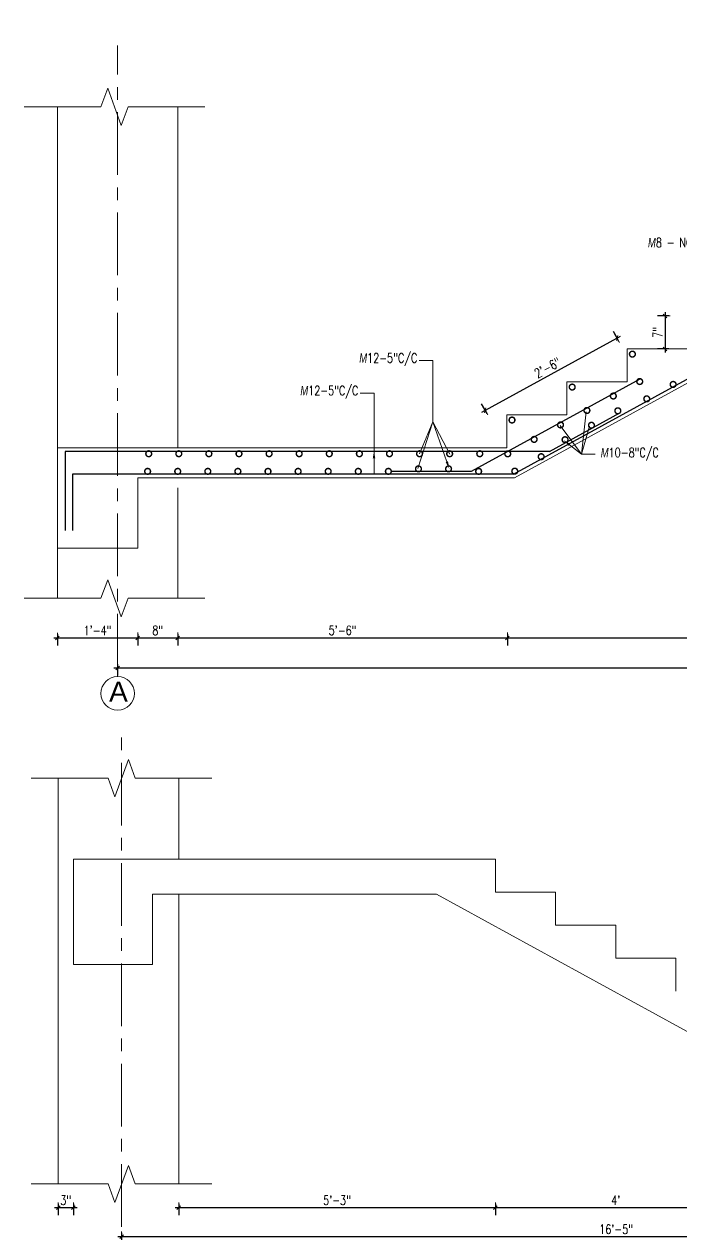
# Model space of a CAD drawing. Header units: inches. Extents: x 0 to 179512, y -43395 to -31716.
# Drawn here: x 162776.4 to 162907.3, y -40768.4 to -40527.3 of the extents above; entities that cross this region are included whole.
import ezdxf
from ezdxf import colors
from ezdxf.entities.mleader import LeaderData, LeaderLine
from ezdxf.enums import TextEntityAlignment as Align
from ezdxf.math import Vec2, Vec3

# ---------------------------------------------------------------- set-up
doc = ezdxf.new("R2010")
doc.units = ezdxf.units.IN
doc.header["$LTSCALE"] = 10
doc.header["$MEASUREMENT"] = 0
doc.linetypes.add('CENTER', pattern=[2, 1.25, -0.25, 0.25, -0.25])
doc.layers.get('Defpoints').update_dxf_attribs({"color": 215})
for name, color, linetype, lineweight in [('CENTRE', 253, 'CENTER', 5), ('Dim', 1, 'Continuous', 13), ('Frame', 61, 'Continuous', 9), ('Grid', 9, 'Continuous', 13), ('Line', 31, 'Continuous', 5), ('Rein', 3, 'Continuous', 30), ('TEXT', 7, 'Continuous', 9), ('Title', 4, 'Continuous', 18)]:
    doc.layers.add(name, color=color, linetype=linetype, lineweight=lineweight)
doc.styles.add('arial', font='arial.ttf')
doc.styles.add('DIM', font='simplex.shx', dxfattribs={"width": 0.75})
doc.styles.add('S20', font='romans.shx', dxfattribs={"width": 0.75})
doc.styles.get("Standard").update_dxf_attribs({"font": 'arial.ttf'})
doc.dimstyles.new('d20', dxfattribs={"dimscale": 24, "dimtxt": 0.078125, "dimasz": 0.03125, "dimexe": 0.0625, "dimexo": 0.03125, "dimgap": 0.015625, "dimtad": 1, "dimtoh": 1, "dimdec": 0, "dimzin": 0, "dimdsep": 46, "dimlunit": 4, "dimtxsty": 'S20', "dimblk": 'OBLIQUE', "dimcen": 0.0625, "dimdle": 0.03125, "dimclrd": 256, "dimclre": 256, "dimclrt": 2, "dimadec": 0, "dimazin": 0, "dimtm": 1e-09, "dimtfac": 1, "dimtdec": 0, "dimtofl": 0, "dimtmove": 1, "dimatfit": 3, "dimfxl": 0.03125, "dimfxlon": 1, "dimtvp": 1, "dimfrac": 1, "dimtzin": 0, "dimarcsym": 0})

# ---------------------------------------------------------------- blocks, each defined once
blk = doc.blocks.new('_DotSmall')
at = {"color": 0, "linetype": 'ByBlock', "const_width": 0.5}
blk.add_lwpolyline([(-0.0625, 0, 1), (0.0625, 0, 1)], format="xyb", close=True, dxfattribs=at)
blk = doc.blocks.new('_Oblique')
for p, q in [((-0.49, -0.49), (0.49, 0.49)), ((0, -1.37), (0, 1.38))]:
    blk.add_line(p, q)
blk = doc.blocks.new('*D1104')
at = {"layer": 'Defpoints', "color": 0, "transparency": 16777216}
for p in [(162894.6, -40589.86), (162899.09, -40598.06), (162872.78, -40612.47)]:
    blk.add_point(p, dxfattribs=at)
at = {"layer": 'Dim', "lineweight": -2, "transparency": 16777216}
for p, q in [((162867.63, -40604.63), (162895.26, -40589.5)), ((162894.96, -40590.51), (162893.88, -40588.54)), ((162868.65, -40604.92), (162867.57, -40602.95))]:
    blk.add_line(p, q, dxfattribs=at)
at = {"layer": 'Dim', "lineweight": -2, "transparency": 16777216, "xscale": 0.75, "yscale": 0.75, "zscale": 0.75}
for p, rotation in [((162894.6, -40589.86), 28.70595254338368), ((162868.29, -40604.27), 208.7059525433837)]:
    blk.add_blockref('_Oblique', p, dxfattribs=dict(at, rotation=rotation))
at = {"layer": 'Dim', "color": 2, "transparency": 16777216, "insert": (162880.73, -40595.75), "char_height": 1.875, "attachment_point": 5, "rotation": 28.706, "style": 'S20'}
blk.add_mtext('2\'-6"', dxfattribs=at)
blk = doc.blocks.new('*U1091')
at = {"layer": 'Rein', "xscale": 2.304, "yscale": 2.304, "zscale": 2.304}
blk.add_blockref('_DotSmall', (0, 0), dxfattribs=at)
blk = doc.blocks.new('*U1092')
at = {"layer": 'Rein', "color": 0, "linetype": 'ByBlock', "lineweight": -2, "transparency": 16777216}
for p in [(0, 0), (6, 0), (12, 0), (18, 0), (24, 0), (30, 0)]:
    blk.add_blockref('*U1091', p, dxfattribs=at)
blk = doc.blocks.new('*D1106')
at = {"layer": 'Defpoints', "color": 0, "transparency": 16777216}
for p in [(162908.59, -40585.43), (162904.16, -40592), (162908.59, -40592)]:
    blk.add_point(p, dxfattribs=at)
at = {"layer": 'Dim', "lineweight": -2, "transparency": 16777216}
for p, q in [((162904.91, -40585.43), (162902.66, -40585.43)), ((162904.16, -40584.68), (162904.16, -40592.75)), ((162904.91, -40592), (162902.66, -40592))]:
    blk.add_line(p, q, dxfattribs=at)
at = {"layer": 'Dim', "lineweight": -2, "transparency": 16777216, "xscale": 0.75, "yscale": 0.75, "zscale": 0.75}
for p, rotation in [((162904.16, -40585.43), 90), ((162904.16, -40592), 270)]:
    blk.add_blockref('_Oblique', p, dxfattribs=dict(at, rotation=rotation))
at = {"layer": 'Dim', "color": 2, "transparency": 16777216, "insert": (162902.67, -40588.72), "char_height": 1.875, "attachment_point": 5, "rotation": 90, "style": 'S20'}
blk.add_mtext('7"', dxfattribs=at)
blk = doc.blocks.new('*D1116')
at = {"layer": 'Defpoints', "color": 0, "transparency": 16777216}
for p in [(162783, -40631.72), (162799, -40631.72), (162799, -40649.61)]:
    blk.add_point(p, dxfattribs=at)
at = {"layer": 'Dim', "lineweight": -2, "transparency": 16777216}
for p, q in [((162782.25, -40649.61), (162799.75, -40649.61)), ((162783, -40648.86), (162783, -40651.11)), ((162799, -40648.86), (162799, -40651.11))]:
    blk.add_line(p, q, dxfattribs=at)
at = {"layer": 'Dim', "lineweight": -2, "transparency": 16777216, "xscale": 0.75, "yscale": 0.75, "zscale": 0.75, "rotation": 180}
blk.add_blockref('_Oblique', (162783, -40649.61), dxfattribs=at)
at = {"layer": 'Dim', "lineweight": -2, "transparency": 16777216, "xscale": 0.75, "yscale": 0.75, "zscale": 0.75}
blk.add_blockref('_Oblique', (162799, -40649.61), dxfattribs=at)
at = {"layer": 'Dim', "color": 2, "transparency": 16777216, "insert": (162791, -40648.12), "char_height": 1.875, "attachment_point": 5, "style": 'S20'}
blk.add_mtext('1\'-4"', dxfattribs=at)
blk = doc.blocks.new('*D1117')
at = {"layer": 'Defpoints', "color": 0, "transparency": 16777216}
for p in [(162799, -40631.72), (162807, -40641.73), (162807, -40649.61)]:
    blk.add_point(p, dxfattribs=at)
at = {"layer": 'Dim', "lineweight": -2, "transparency": 16777216}
for p, q in [((162798.25, -40649.61), (162807.75, -40649.61)), ((162799, -40648.86), (162799, -40651.11)), ((162807, -40648.86), (162807, -40651.11))]:
    blk.add_line(p, q, dxfattribs=at)
at = {"layer": 'Dim', "lineweight": -2, "transparency": 16777216, "xscale": 0.75, "yscale": 0.75, "zscale": 0.75, "rotation": 180}
blk.add_blockref('_Oblique', (162799, -40649.61), dxfattribs=at)
at = {"layer": 'Dim', "lineweight": -2, "transparency": 16777216, "xscale": 0.75, "yscale": 0.75, "zscale": 0.75}
blk.add_blockref('_Oblique', (162807, -40649.61), dxfattribs=at)
at = {"layer": 'Dim', "color": 2, "transparency": 16777216, "insert": (162803, -40648.12), "char_height": 1.875, "attachment_point": 5, "style": 'S20'}
blk.add_mtext('8"', dxfattribs=at)
blk = doc.blocks.new('*D1118')
at = {"layer": 'Defpoints', "color": 0, "transparency": 16777216}
for p in [(162872.71, -40612.81), (162807, -40641.73), (162872.71, -40649.61)]:
    blk.add_point(p, dxfattribs=at)
at = {"layer": 'Dim', "lineweight": -2, "transparency": 16777216}
for p, q in [((162806.25, -40649.61), (162873.46, -40649.61)), ((162807, -40648.86), (162807, -40651.11)), ((162872.71, -40648.86), (162872.71, -40651.11))]:
    blk.add_line(p, q, dxfattribs=at)
at = {"layer": 'Dim', "lineweight": -2, "transparency": 16777216, "xscale": 0.75, "yscale": 0.75, "zscale": 0.75, "rotation": 180}
blk.add_blockref('_Oblique', (162807, -40649.61), dxfattribs=at)
at = {"layer": 'Dim', "lineweight": -2, "transparency": 16777216, "xscale": 0.75, "yscale": 0.75, "zscale": 0.75}
blk.add_blockref('_Oblique', (162872.71, -40649.61), dxfattribs=at)
at = {"layer": 'Dim', "color": 2, "transparency": 16777216, "insert": (162839.86, -40648.12), "char_height": 1.875, "attachment_point": 5, "style": 'S20'}
blk.add_mtext('5\'-6"', dxfattribs=at)
blk = doc.blocks.new('*D1119')
at = {"layer": 'Defpoints', "color": 0, "transparency": 16777216}
for p in [(162956.59, -40559.15), (162872.71, -40611.72), (162956.59, -40649.61)]:
    blk.add_point(p, dxfattribs=at)
at = {"layer": 'Dim', "lineweight": -2, "transparency": 16777216}
for p, q in [((162871.96, -40649.61), (162957.34, -40649.61)), ((162872.71, -40648.86), (162872.71, -40651.11)), ((162956.59, -40648.86), (162956.59, -40651.11))]:
    blk.add_line(p, q, dxfattribs=at)
at = {"layer": 'Dim', "lineweight": -2, "transparency": 16777216, "xscale": 0.75, "yscale": 0.75, "zscale": 0.75, "rotation": 180}
blk.add_blockref('_Oblique', (162872.71, -40649.61), dxfattribs=at)
at = {"layer": 'Dim', "lineweight": -2, "transparency": 16777216, "xscale": 0.75, "yscale": 0.75, "zscale": 0.75}
blk.add_blockref('_Oblique', (162956.59, -40649.61), dxfattribs=at)
at = {"layer": 'Dim', "color": 2, "transparency": 16777216, "insert": (162914.65, -40648.12), "char_height": 1.875, "attachment_point": 5, "style": 'S20'}
blk.add_mtext("7'", dxfattribs=at)
blk = doc.blocks.new('*D1124')
at = {"layer": 'Defpoints', "color": 0, "transparency": 16777216}
for p in [(163035, -40579.15), (162795, -40631.72), (163035, -40655.62)]:
    blk.add_point(p, dxfattribs=at)
at = {"layer": 'Dim', "lineweight": -2, "transparency": 16777216}
for p, q in [((162795, -40654.87), (162795, -40657.12)), ((163035, -40654.87), (163035, -40657.12)), ((162794.25, -40655.62), (163035.75, -40655.62))]:
    blk.add_line(p, q, dxfattribs=at)
at = {"layer": 'Dim', "lineweight": -2, "transparency": 16777216, "xscale": 0.75, "yscale": 0.75, "zscale": 0.75, "rotation": 180}
blk.add_blockref('_Oblique', (162795, -40655.62), dxfattribs=at)
at = {"layer": 'Dim', "lineweight": -2, "transparency": 16777216, "xscale": 0.75, "yscale": 0.75, "zscale": 0.75}
blk.add_blockref('_Oblique', (163035, -40655.62), dxfattribs=at)
at = {"layer": 'Dim', "color": 2, "transparency": 16777216, "insert": (162915, -40654.13), "char_height": 1.875, "attachment_point": 5, "style": 'S20'}
blk.add_mtext("20'", dxfattribs=at)
blk = doc.blocks.new('*D1129')
at = {"layer": 'Defpoints', "color": 0, "transparency": 16777216}
for p in [(162870.31, -40693.73), (162918.31, -40726.59), (162870.31, -40763.22)]:
    blk.add_point(p, dxfattribs=at)
at = {"layer": 'Dim', "lineweight": -2, "transparency": 16777216}
for p, q in [((162919.06, -40763.22), (162869.56, -40763.22)), ((162870.31, -40762.47), (162870.31, -40764.72)), ((162918.31, -40762.47), (162918.31, -40764.72))]:
    blk.add_line(p, q, dxfattribs=at)
at = {"layer": 'Dim', "lineweight": -2, "transparency": 16777216, "xscale": 0.75, "yscale": 0.75, "zscale": 0.75, "rotation": 180}
blk.add_blockref('_Oblique', (162870.31, -40763.22), dxfattribs=at)
at = {"layer": 'Dim', "lineweight": -2, "transparency": 16777216, "xscale": 0.75, "yscale": 0.75, "zscale": 0.75}
blk.add_blockref('_Oblique', (162918.31, -40763.22), dxfattribs=at)
at = {"layer": 'Dim', "color": 2, "transparency": 16777216, "insert": (162894.31, -40761.73), "char_height": 1.875, "attachment_point": 5, "style": 'S20'}
blk.add_mtext("4'", dxfattribs=at)
blk = doc.blocks.new('*D1130')
at = {"layer": 'Defpoints', "color": 0, "transparency": 16777216}
for p in [(162870.31, -40693.73), (162807.19, -40703.73), (162807.19, -40763.22)]:
    blk.add_point(p, dxfattribs=at)
at = {"layer": 'Dim', "lineweight": -2, "transparency": 16777216}
for p, q in [((162871.06, -40763.22), (162806.44, -40763.22)), ((162807.19, -40762.47), (162807.19, -40764.72)), ((162870.31, -40762.47), (162870.31, -40764.72))]:
    blk.add_line(p, q, dxfattribs=at)
at = {"layer": 'Dim', "lineweight": -2, "transparency": 16777216, "xscale": 0.75, "yscale": 0.75, "zscale": 0.75, "rotation": 180}
blk.add_blockref('_Oblique', (162807.19, -40763.22), dxfattribs=at)
at = {"layer": 'Dim', "lineweight": -2, "transparency": 16777216, "xscale": 0.75, "yscale": 0.75, "zscale": 0.75}
blk.add_blockref('_Oblique', (162870.31, -40763.22), dxfattribs=at)
at = {"layer": 'Dim', "color": 2, "transparency": 16777216, "insert": (162838.75, -40761.73), "char_height": 1.875, "attachment_point": 5, "style": 'S20'}
blk.add_mtext('5\'-3"', dxfattribs=at)
blk = doc.blocks.new('*D1131')
at = {"layer": 'Defpoints', "color": 0, "transparency": 16777216}
for p in [(162783.16, -40677.6), (162786.17, -40714.73), (162783.16, -40763.22)]:
    blk.add_point(p, dxfattribs=at)
at = {"layer": 'Dim', "lineweight": -2, "transparency": 16777216}
for p, q in [((162786.92, -40763.22), (162782.41, -40763.22)), ((162783.16, -40762.47), (162783.16, -40764.72)), ((162786.17, -40762.47), (162786.17, -40764.72))]:
    blk.add_line(p, q, dxfattribs=at)
at = {"layer": 'Dim', "lineweight": -2, "transparency": 16777216, "xscale": 0.75, "yscale": 0.75, "zscale": 0.75, "rotation": 180}
blk.add_blockref('_Oblique', (162783.16, -40763.22), dxfattribs=at)
at = {"layer": 'Dim', "lineweight": -2, "transparency": 16777216, "xscale": 0.75, "yscale": 0.75, "zscale": 0.75}
blk.add_blockref('_Oblique', (162786.17, -40763.22), dxfattribs=at)
at = {"layer": 'Dim', "color": 2, "transparency": 16777216, "insert": (162784.67, -40761.73), "char_height": 1.875, "attachment_point": 5, "style": 'S20'}
blk.add_mtext('3"', dxfattribs=at)
blk = doc.blocks.new('*D1132')
at = {"layer": 'Defpoints', "color": 0, "transparency": 16777216}
for p in [(162795.8, -40746.59), (162992.98, -40746.59), (162795.8, -40769)]:
    blk.add_point(p, dxfattribs=at)
at = {"layer": 'Dim', "lineweight": -2, "transparency": 16777216}
for p, q in [((162795.8, -40768.25), (162795.8, -40770.5)), ((162992.98, -40768.25), (162992.98, -40770.5)), ((162993.73, -40769), (162795.05, -40769))]:
    blk.add_line(p, q, dxfattribs=at)
at = {"layer": 'Dim', "lineweight": -2, "transparency": 16777216, "xscale": 0.75, "yscale": 0.75, "zscale": 0.75, "rotation": 180}
blk.add_blockref('_Oblique', (162795.8, -40769), dxfattribs=at)
at = {"layer": 'Dim', "lineweight": -2, "transparency": 16777216, "xscale": 0.75, "yscale": 0.75, "zscale": 0.75}
blk.add_blockref('_Oblique', (162992.98, -40769), dxfattribs=at)
at = {"layer": 'Dim', "color": 2, "transparency": 16777216, "insert": (162894.39, -40767.51), "char_height": 1.875, "attachment_point": 5, "style": 'S20'}
blk.add_mtext('16\'-5"', dxfattribs=at)
blk = doc.blocks.new('Grid_Ver')
at = {"lineweight": 5}
blk.add_line((0, 131), (0, 0), dxfattribs=at)
blk.add_circle((0, 385), 254, dxfattribs=at)
blk.add_attdef('A', text='', height=200).set_placement((2, 300), align=Align.CENTER)

msp = doc.modelspace()

# ---------------------------------------------------------------- linework, layer by layer
at = {"layer": 'CENTRE'}
for p, q in [((162795, -40657.34), (162795, -40531.53)), ((162795.8, -40767), (162795.8, -40669.31))]:
    msp.add_line(p, q, dxfattribs=at)
at = {"layer": 'Frame'}
for p, q in [((162783, -40641.73), (162783, -40543.76)), ((162807, -40611.72), (162807, -40543.76)), ((162884.59, -40605.15), (162872.59, -40605.15)), ((162872.59, -40605.15), (162872.59, -40611.72)), ((162872.59, -40611.72), (162783, -40611.72)), ((162783, -40631.72), (162783, -40611.72)), ((162807, -40641.73), (162807, -40619.72)), ((162783.16, -40677.6), (162783.16, -40758.48)), ((162807.19, -40677.6), (162807.19, -40693.73)), ((162807.19, -40700.73), (162807.19, -40758.48))]:
    msp.add_line(p, q, dxfattribs=at)
for points in [[(162884.59, -40605.15), (162884.59, -40598.58), (162896.59, -40598.58), (162896.59, -40592), (162908.59, -40592), (162908.59, -40585.43), (162920.59, -40585.43), (162920.59, -40578.86), (162932.59, -40578.86), (162932.59, -40572.29), (162944.59, -40572.29), (162944.59, -40565.72), (162956.59, -40565.72), (162956.59, -40559.15), (163068.97, -40559.15)], [(162799, -40631.72), (162799, -40617.72), (162874.12, -40617.72), (162970.12, -40565.15), (163027, -40565.15), (163027, -40579.15)], [(162783, -40631.72), (162799, -40631.72)], [(162906.31, -40720.02), (162906.31, -40713.45), (162894.31, -40713.45), (162894.31, -40706.87), (162882.31, -40706.87), (162882.31, -40700.3), (162870.31, -40700.3), (162870.31, -40693.73), (162786.17, -40693.73), (162786.17, -40714.73)], [(162983.98, -40746.59), (162983.98, -40732.59), (162916.78, -40732.59), (162858.6, -40700.73), (162801.92, -40700.73), (162801.92, -40714.73), (162786.17, -40714.73)]]:
    msp.add_lwpolyline(points, dxfattribs=at)
at = {"layer": 'Line'}
for points in [[(162812.37, -40543.76), (162797.07, -40543.76), (162795.72, -40547.47), (162793.02, -40540.05), (162791.67, -40543.76), (162776.37, -40543.76)], [(162812.37, -40641.73), (162797.07, -40641.73), (162795.72, -40645.44), (162793.02, -40638.02), (162791.67, -40641.73), (162776.37, -40641.73)], [(162777.79, -40677.6), (162793.09, -40677.6), (162794.44, -40681.31), (162797.14, -40673.89), (162798.49, -40677.6), (162813.79, -40677.6)], [(162777.79, -40758.48), (162793.09, -40758.48), (162794.44, -40762.18), (162797.14, -40754.77), (162798.49, -40758.48), (162813.79, -40758.48)]]:
    msp.add_lwpolyline(points, dxfattribs=at)
at = {"layer": 'Rein'}
for p, q in [((162873.93, -40616.97), (162977.6, -40560.2)), ((162899.09, -40598.06), (162865.47, -40616.47)), ((162881.11, -40612.47), (162895.14, -40604.78)), ((162881.11, -40612.47), (162784.51, -40612.47)), ((162784.51, -40612.47), (162784.51, -40628.21)), ((162865.47, -40616.47), (162849.47, -40616.47)), ((162873.93, -40616.97), (162786, -40616.97)), ((162786, -40616.97), (162786, -40628.21))]:
    msp.add_line(p, q, dxfattribs=at)

# ---------------------------------------------------------------- block references
at = {"layer": 'Grid'}
ref = msp.add_blockref('Grid_Ver', (162795, -40655.62), dxfattribs=dict(at, xscale=0.01316249999654247, yscale=0.01316249999654247, zscale=0.01316249999654247, rotation=180))
ref.add_attrib('A', 'A', dxfattribs={"layer": '0', "height": 4}).set_placement((162795.16, -40662.32), align=Align.CENTER)
at = {"layer": 'Rein', "xscale": -2.304, "yscale": 2.304, "zscale": 2.304}
for p in [(162897.63, -40593.05), (162885.63, -40599.62), (162873.63, -40606.19), (162801.2, -40612.91, 0.21), (162807.2, -40612.91, 0.21), (162813.2, -40612.91, 0.21), (162819.2, -40612.91, 0.21), (162825.2, -40612.91, 0.21), (162831.2, -40612.91, 0.21), (162837.2, -40612.91, 0.21), (162843.2, -40612.91, 0.21), (162849.2, -40612.91, 0.21), (162855.2, -40612.91, 0.21), (162861.2, -40612.91, 0.21), (162867.2, -40612.91, 0.21), (162800.98, -40616.42, 0.21), (162806.98, -40616.42, 0.21), (162812.98, -40616.42, 0.21), (162818.98, -40616.42, 0.21), (162824.98, -40616.42, 0.21), (162830.98, -40616.42, 0.21), (162836.98, -40616.42, 0.21), (162842.98, -40616.42, 0.21), (162848.98, -40616.42, 0.21), (162854.98, -40615.92, 0.21), (162860.98, -40615.92, 0.21), (162866.98, -40616.42, 0.21)]:
    msp.add_blockref('_DotSmall', p, dxfattribs=at)
at = {"layer": 'Rein', "rotation": 28.70719911390844}
msp.add_blockref('*U1092', (162872.78, -40612.93), dxfattribs=at)
at = {"layer": 'Rein', "xscale": 2.304000000000001, "yscale": 2.304000000000001, "zscale": 2.304000000000001, "rotation": 28.70719911390843}
for p in [(162905.76, -40599.09), (162900.5, -40601.97), (162894.73, -40604.35), (162889.47, -40607.23), (162884.21, -40610.11), (162879.45, -40613.5), (162874.18, -40616.38)]:
    msp.add_blockref('_DotSmall', p, dxfattribs=at)

# ---------------------------------------------------------------- dimensions: what is measured, and where the dimension line sits
at = {"layer": 'Dim'}
for base, p1, p2, picture, middle in [((162956.59, -40649.61), (162872.71, -40611.72), (162956.59, -40559.15), '*D1119', (162914.65, -40648.12)), ((163035, -40655.62), (162795, -40631.72), (163035, -40579.15), '*D1124', (162915, -40654.13)), ((162872.71, -40649.61), (162807, -40641.73), (162872.71, -40612.81), '*D1118', (162839.86, -40648.12)), ((162799, -40649.61), (162783, -40631.72), (162799, -40631.72), '*D1116', (162791, -40648.12)), ((162807, -40649.61), (162799, -40631.72), (162807, -40641.73), '*D1117', (162803, -40648.12))]:
    dim = msp.add_linear_dim(base=base, p1=p1, p2=p2, dimstyle='d20', dxfattribs=at)
    dim.commit()
    dim.dimension.update_dxf_attribs({"geometry": picture, "text_midpoint": middle})
for base, p1, p2, angle, picture, middle in [((162904.16, -40592), (162908.59, -40585.43), (162908.59, -40592), 90, '*D1106', (162902.67, -40588.72)), ((162783.16, -40763.22), (162786.17, -40714.73), (162783.16, -40677.6), 180, '*D1131', (162784.67, -40761.73)), ((162807.19, -40763.22), (162870.31, -40693.73), (162807.19, -40703.73), 180, '*D1130', (162838.75, -40761.73)), ((162870.31, -40763.22), (162918.31, -40726.59), (162870.31, -40693.73), 180, '*D1129', (162894.31, -40761.73)), ((162795.8, -40769), (162992.98, -40746.59), (162795.8, -40746.59), 180, '*D1132', (162894.39, -40767.51))]:
    dim = msp.add_linear_dim(base=base, p1=p1, p2=p2, angle=angle, dimstyle='d20', dxfattribs=at)
    dim.commit()
    dim.dimension.update_dxf_attribs({"geometry": picture, "text_midpoint": middle})
dim = msp.add_aligned_dim(p1=(162872.78, -40612.47), p2=(162899.09, -40598.06), distance=9.35, dimstyle='d20', dxfattribs=at)
dim.commit()
dim.dimension.update_dxf_attribs({"geometry": '*D1104', "text_midpoint": (162880.73, -40595.75)})

# ---------------------------------------------------------------- leaders
at = {"layer": 'TEXT'}
ml = msp.add_multileader_mtext('Standard', dxfattribs=at)
ml.set_content('{\\Fgothici|c0;\\W0.75;M\\Fromans|c0;8 - NOSING BAR}', color=256, style='DIM')
ml.set_leader_properties(color=1, linetype='ByLayer', lineweight=9)
ml.build(insert=Vec2(0, 0))
ml.multileader.update_dxf_attribs({"text_right_attachment_type": 2, "dogleg_length": 0.25, "arrow_head_size": 1.5, "scale": 24})
ctx = ml.context
ctx.base_point, ctx.scale, ctx.char_height, ctx.arrow_head_size, ctx.landing_gap_size, ctx.plane_origin = Vec3(162897.78, -40570.82), 24, 1.875, 1.5, 0.375, Vec3(162925.87, -40576.43)
ctx.right_attachment, ctx.text_align_type = 2, 2
notes = []
notes.append((ctx, [(0, (1, 1, 0), (162921.63, -40570.82), (-1, 0), 2.74, [(0, [(162933.63, -40573.33), (162921.63, -40579.9)], 0, [])])]))
ctx.mtext.insert, ctx.mtext.alignment, ctx.mtext.flow_direction = Vec3(162918.52, -40569.88), 3, 5
ml = msp.add_multileader_mtext('Standard', dxfattribs=at)
ml.set_content('{\\Fgothici|c0;M\\Fromans|c0;12-5"C/C}', color=256, style='DIM')
ml.set_leader_properties(color=1, linetype='ByLayer', lineweight=9)
ml.build(insert=Vec2(0, 0))
ml.multileader.update_dxf_attribs({"text_right_attachment_type": 2, "dogleg_length": 0.114, "arrow_head_size": 1.5, "scale": 24})
ctx = ml.context
ctx.base_point, ctx.scale, ctx.char_height, ctx.arrow_head_size, ctx.landing_gap_size, ctx.plane_origin = Vec3(162842.05, -40594.14, 0.21), 24, 1.875, 1.5, 0.375, Vec3(162856.93, -40616.72, 0.21)
ctx.right_attachment, ctx.text_align_type = 2, 2
notes.append((ctx, [(0, (1, 1, 0), (162857.86, -40594.32, 0.21), (-1, 0), 2.74, [(7, [(162861.13, -40615.91, 0.21), (162857.86, -40606.55, 0.21), (162861.22, -40612.99, 0.21), (162857.86, -40606.55, 0.21), (162855.2, -40612.91, 0.21), (162857.86, -40606.55, 0.21), (162854.85, -40615.88, 0.21), (162857.86, -40606.55, 0.21)], 0, [])])]))
ctx.mtext.insert, ctx.mtext.alignment, ctx.mtext.flow_direction = Vec3(162854.75, -40592.89, 0.21), 3, 5
ml = msp.add_multileader_mtext('Standard', dxfattribs=at)
ml.set_content('{\\Fgothici|c0;M\\Fromans|c0;12-5"C/C}', color=256, style='DIM')
ml.set_leader_properties(color=1, linetype='ByLayer', lineweight=9)
ml.build(insert=Vec2(0, 0))
ml.multileader.update_dxf_attribs({"text_right_attachment_type": 2, "dogleg_length": 0.25, "arrow_head_size": 1.5, "scale": 24})
ctx = ml.context
ctx.base_point, ctx.scale, ctx.char_height, ctx.arrow_head_size, ctx.landing_gap_size, ctx.plane_origin = Vec3(162830.31, -40600.64, 0.21), 24, 1.875, 1.5, 0.375, Vec3(162851.61, -40610.53, 0.21)
ctx.right_attachment, ctx.text_align_type = 2, 2
notes.append((ctx, [(0, (1, 1, 0), (162846.12, -40600.82, 0.21), (-1, 0), 2.74, [(0, [(162846.12, -40612.32, 0.21), (162846.12, -40616.97, 0.21)], 0, [])])]))
ctx.mtext.insert, ctx.mtext.alignment, ctx.mtext.flow_direction = Vec3(162843, -40599.39, 0.21), 3, 5
ml = msp.add_multileader_mtext('Standard', dxfattribs=at)
ml.set_content('{\\Fgothici|c0;M\\Fromans|c0;10-8"C/C}', color=256, style='DIM')
ml.set_leader_properties(color=1, linetype='ByLayer', lineweight=9)
ml.build(insert=Vec2(0, 0))
ml.multileader.update_dxf_attribs({"text_right_attachment_type": 2, "dogleg_length": 0.114, "arrow_head_size": 1.5, "scale": 24})
ctx = ml.context
ctx.base_point, ctx.scale, ctx.char_height, ctx.arrow_head_size, ctx.landing_gap_size, ctx.plane_origin = Vec3(162890.21, -40612.99, 0.21), 24, 1.875, 1.5, 0.375, Vec3(162888.4, -40627.38, 0.21)
ctx.right_attachment, ctx.text_align_type = 2, 2
notes.append((ctx, [(0, (1, 1, 0), (162887.47, -40612.99, 0.21), (1, 0), 2.74, [(7, [(162883.9, -40610.19, 0.21), (162887.47, -40612.99, 0.21), (162883.2, -40607.3, 0.21), (162887.47, -40612.99, 0.21), (162888.39, -40604.55, 0.21), (162887.47, -40612.99, 0.21), (162889.09, -40607.44, 0.21), (162887.47, -40612.99, 0.21)], 0, [])])]))
ctx.mtext.insert, ctx.mtext.alignment, ctx.mtext.flow_direction = Vec3(162902.9, -40611.74, 0.21), 3, 5
at = {"layer": 'Title'}
ml = msp.add_multileader_mtext('Standard', dxfattribs=at)
ml.set_content('{\\W0.75;\\LSTAIRCASE  DETAIL PLAN}', color=256, style='arial')
ml.set_leader_properties(color=1, linetype='ByLayer', lineweight=9)
ml.build(insert=Vec2(0, 0))
ml.multileader.update_dxf_attribs({"leader_type": 0, "has_dogleg": 0, "text_left_attachment_type": 5, "text_right_attachment_type": 5, "dogleg_length": 0, "arrow_head_size": 4.5, "scale": 48})
ctx = ml.context
ctx.base_point, ctx.scale, ctx.char_height, ctx.arrow_head_size, ctx.landing_gap_size, ctx.plane_origin = Vec3(162844.17, -40522.21), 48, 12, 4.5, 0, Vec3(162825.4, -40529.88)
ctx.left_attachment, ctx.right_attachment, ctx.text_align_type = 5, 5, 1
notes.append((ctx, [(0, (1, 1, 0), (162844.17, -40522.21), (1, 0), 0, [(0, [(162844.17, -40521.21)], 0, [])])]))
ctx.mtext.insert, ctx.mtext.alignment, ctx.mtext.flow_direction = Vec3(162922.68, -40507.6), 2, 5
for ctx, leaders in notes:
    for number, flags, end, landing, length, lines in leaders:
        leader = LeaderData()
        leader.index, (leader.has_last_leader_line, leader.has_dogleg_vector, leader.attachment_direction) = number, flags
        leader.last_leader_point, leader.dogleg_vector, leader.dogleg_length = Vec3(end), Vec3(landing), length
        for number, points, colour, breaks in lines:
            line = LeaderLine()
            line.index, line.vertices, line.color, line.breaks = number, Vec3.list(points), colors.encode_raw_color(colour), breaks
            leader.lines.append(line)
        ctx.leaders.append(leader)

doc.saveas('drawing.dxf')
